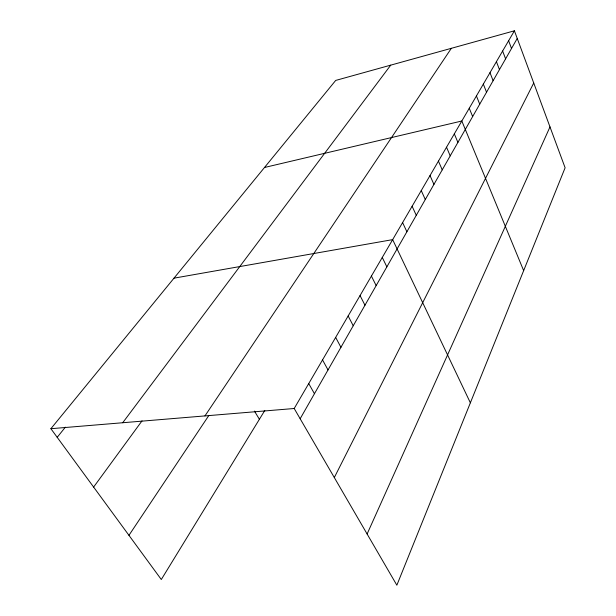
<?xml version="1.0" encoding="UTF-8"?>
<svg xmlns="http://www.w3.org/2000/svg" width="616" height="616" viewBox="0 0 616 616"><rect width="100%" height="100%" fill="white"/><g stroke="black" fill="none" stroke-linecap="round" stroke-linejoin="round"><path stroke-width="0.92" d="M367.113 534.003L549.988 126.904M334.311 477.539L533.726 82.975M300.154 418.749L517.248 38.438M294.202 408.5L514.414 30.8L565.111 167.768L396.858 585.2L294.202 408.5L50.889 428.705L161.3 579.517L264.826 410.425M128.952 535.335L208.739 415.638M204.959 415.908L451.351 48.31M93.617 487.071L142.034 420.851M122.715 422.738L390.721 65.15M57.196 437.322L65.381 427.15M50.889 428.705L335.697 80.427L514.414 30.8M264.51 167.483L461.823 121.006L523.654 270.632M173.997 278.163L392.661 239.632L470.37 402.818M254.446 411.095L259.405 419.28M308.731 383.583L314.445 393.709M322.53 359.913L328.02 369.923M335.651 337.406L340.941 347.301M348.148 315.977L353.238 325.756M360.052 295.557L364.965 305.205M371.417 276.06L376.16 285.601M382.274 257.442L386.856 266.859M402.602 222.584L406.891 231.77M412.119 206.252L416.277 215.323M421.259 190.583L425.279 199.545M430.022 175.552L433.926 184.4M438.438 161.107L442.234 169.854M446.538 147.224L450.219 155.856M454.323 133.864L457.904 142.396M469.261 108.247L472.649 116.57M476.43 95.957L479.725 104.173M483.337 84.115L486.54 92.231M489.99 72.696L493.116 80.711M496.419 61.669L499.46 69.593M502.625 51.028L505.597 58.851M508.623 40.741L511.519 48.472"/></g></svg>
